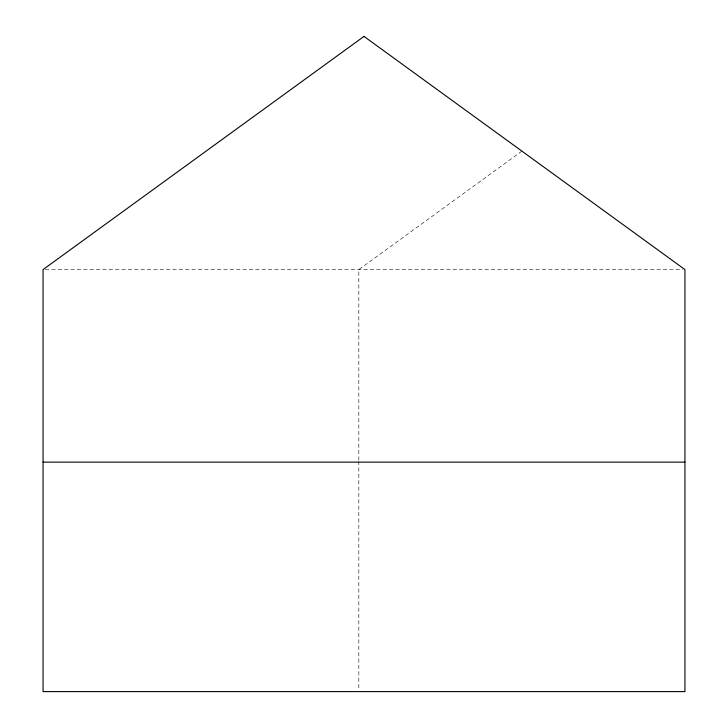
<?xml version="1.0" encoding="UTF-8"?>
<svg xmlns="http://www.w3.org/2000/svg" width="728" height="728" viewBox="0 0 728 728"><rect width="100%" height="100%" fill="white"/><g stroke="black" fill="none" stroke-linecap="round" stroke-linejoin="round"><path stroke-width="0.55" stroke-dasharray="3.64 2.73" d="M521.885 151.115L358.831 269.578L358.831 460.169M45.327 269.578L682.673 269.578M358.831 461.306L358.831 690.462"/><path stroke-width="1.09" d="M43.061 462.144L684.939 462.144M364 36.4L43.061 269.578L43.061 691.6L684.939 691.6L684.939 269.578L364 36.4"/></g></svg>
